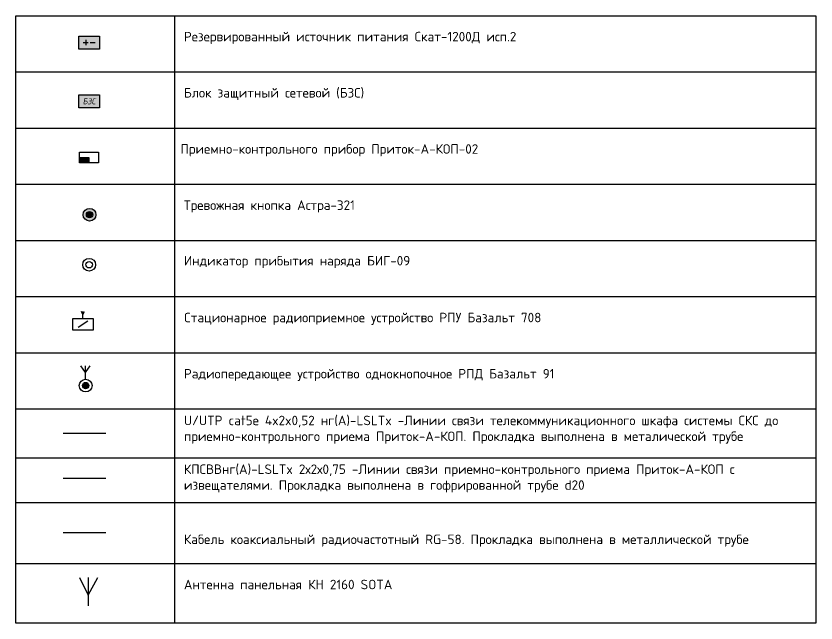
# Model space of a CAD drawing. Header units: millimetres. Extents: x 11019 to 672023, y -45952 to 891139.
# Drawn here: x 67802 to 86302, y 3227 to 17272 of the extents above; entities that cross this region are included whole.
import ezdxf
from ezdxf.enums import TextEntityAlignment as Align

# ---------------------------------------------------------------- set-up
doc = ezdxf.new("R2010")
doc.units = ezdxf.units.MM
for name, color, linetype in [('ODG - кабельные линии - СКУД замки магистраль', 5, 'Continuous'), ('ODG - ПС', 1, 'Continuous'), ('ODG - Текст', 7, 'Continuous')]:
    doc.layers.add(name, color=color, linetype=linetype)
doc.layers.add('ODG - СОТС', color=7, linetype='Continuous', true_color=0xff5800)
doc.styles.add('KOSTY_STYLE', font='isocpeur.ttf')
doc.styles.add('OlympDesign', font='isocpeur.ttf', dxfattribs={"width": 0.8, "oblique": 10, "height": 250})

# ---------------------------------------------------------------- blocks, each defined once
blk = doc.blocks.new('*U22')
at = {"layer": 'ODG - ПС', "lineweight": 30}
h = blk.add_hatch(color=7, dxfattribs=at)
h.dxf.hatch_style = 1
h.set_gradient(color1=(255, 255, 255), one_color=1, tint=1)
h.paths.add_polyline_path([(-240, -150), (240, -150), (240, 150), (-240, 150)])
for p, q in [((-140, 0), (-20, 0)), ((-80, 60), (-80, -60)), ((20, 0), (140, 0))]:
    blk.add_line(p, q, dxfattribs=at)
blk.add_lwpolyline([(-240, 150), (240, 150), (240, -150), (-240, -150)], close=True, dxfattribs=at)
blk = doc.blocks.new('*U21')
at = {"layer": 'ODG - ПС', "lineweight": 30}
h = blk.add_hatch(color=7, dxfattribs=at)
h.dxf.hatch_style = 1
h.set_gradient(color1=(255, 255, 255), one_color=1, tint=1)
h.paths.add_polyline_path([(-240, -150), (240, -150), (240, 150), (-240, 150)])
blk.add_lwpolyline([(-240, 150), (240, 150), (240, -150), (-240, -150)], close=True, dxfattribs=at)
at = {"color": 3, "ltscale": 20, "insert": (0, 0), "char_height": 140.6, "attachment_point": 5, "style": 'OlympDesign'}
blk.add_mtext_dynamic_manual_height_columns('{\\C1;БЗС}', width=140.62, gutter_width=12.5, heights=[0], dxfattribs=at)
blk = doc.blocks.new('A$C4BEF081A')
at = {"color": 3}
for points in [[(-17, -35), (-50, 35)], [(-17, -128), (-17, 35)], [(-17, -35), (17, 35)], [(94, -190), (-128, -338)]]:
    blk.add_lwpolyline(points, dxfattribs=at)
blk.add_lwpolyline([(-254, -128), (220, -128), (220, -400), (-254, -400)], close=True, dxfattribs=at)
blk = doc.blocks.new('A$Cfe3f4523')
h = blk.add_hatch(color=255)
h.dxf.hatch_style = 1
edge = h.paths.add_edge_path()
edge.add_arc((50, 54), 73.8, 0, 360)
for points in [[(50, 356), (-57, 510)], [(50, 202), (50, 510)], [(50, 356), (157, 510)]]:
    blk.add_lwpolyline(points)
at = {"layer": 'ODG - СОТС', "color": 7, "lineweight": 30}
for radius in [148, 73.8]:
    blk.add_circle((50, 54), radius, dxfattribs=at)
blk = doc.blocks.new('*U39')
at = {"layer": 'ODG - ПС'}
h = blk.add_hatch(color=20, dxfattribs=at)
h.dxf.hatch_style = 1
h.set_gradient(color1=(255, 88, 0), color2=(255, 96, 10), one_color=1, tint=0.52, name='CYLINDER')
h.paths.add_polyline_path([(75, 0, 1), (-75, 0, 1)])
at = {"layer": 'ODG - СОТС', "lineweight": 30}
h = blk.add_hatch(color=7, dxfattribs=at)
h.dxf.hatch_style = 1
h.set_gradient(color1=(255, 255, 255), one_color=1, tint=1, name='INVCYLINDER')
h.paths.add_polyline_path([(-150, 0, 1), (150, 0, 1)])
h.paths.add_polyline_path([(75, 0, -1), (-75, 0, -1)], flags=16)
for radius in [150, 75]:
    blk.add_circle((0, 0), radius, dxfattribs=at)
at = {"layer": 'ODG - Текст', "style": 'OlympDesign', "oblique": 15, "width": 0.8}
blk.add_attdef('НОМЕР', text='', height=250, dxfattribs=at).set_placement((0, 325), align=Align.MIDDLE_CENTER)

msp = doc.modelspace()

# ---------------------------------------------------------------- hatches: boundary and pattern name
h = msp.add_hatch(color=3)
h.dxf.hatch_style = 1
h.paths.add_polyline_path([(69271, 14001), (69490, 14001), (69490, 13878), (69271, 13878)])

# ---------------------------------------------------------------- linework, layer by layer
at = {"color": 3}
for points in [[(69271, 14125), (69709, 14125), (69709, 13878), (69271, 13878)], [(69271, 14001), (69490, 14001), (69490, 13878), (69271, 13878)]]:
    msp.add_lwpolyline(points, close=True, dxfattribs=at)
at = {"lineweight": 30}
for points in [[(69269, 4282), (69472, 3869), (69693, 4282)], [(69472, 4282), (69472, 3621)]]:
    msp.add_lwpolyline(points, dxfattribs=at)
at = {"layer": 'ODG - кабельные линии - СКУД замки магистраль', "color": 5, "lineweight": 30}
msp.add_line((68896, 7622), (69879, 7622), dxfattribs=at)
at = {"layer": 'ODG - кабельные линии - СКУД замки магистраль', "color": 3, "lineweight": 30}
msp.add_line((68896, 6580), (69879, 6580), dxfattribs=at)
at = {"layer": 'ODG - кабельные линии - СКУД замки магистраль', "color": 4, "lineweight": 30}
msp.add_line((68896, 5324), (69879, 5324), dxfattribs=at)
at = {"layer": 'ODG - СОТС', "color": 3, "lineweight": 30}
for radius in [148, 73.8]:
    msp.add_circle((69494, 11517), radius, dxfattribs=at)
at = {"layer": 'ODG - Текст'}
for points in [[(86302, 17272), (86302, 3227), (67802, 3227), (67802, 17272)], [(67802, 17272), (86302, 17272)], [(71465, 17272), (71465, 3227)], [(86302, 15972), (67802, 15972)], [(86302, 14672), (67802, 14672)], [(86302, 13372), (67802, 13372)], [(86302, 12072), (67802, 12072)], [(86302, 10772), (67802, 10772)], [(86302, 9472), (67802, 9472)], [(86302, 8172), (67802, 8172)], [(86302, 7039), (67802, 7039)], [(86302, 6007), (67802, 6007)], [(86302, 4595), (67802, 4595)]]:
    msp.add_lwpolyline(points, dxfattribs=at)

# ---------------------------------------------------------------- block references
at = {"color": 5, "lineweight": 30, "xscale": 0.9842519685039369, "yscale": 0.9842519685039369, "zscale": 0.9842519685039369, "rotation": 180}
msp.add_blockref('*U39', (69503, 12674), dxfattribs=at)
at = {"color": 3}
msp.add_blockref('A$C4BEF081A', (69367, 10403), dxfattribs=at)
msp.add_blockref('A$Cfe3f4523', (69362, 8667))
at = {"layer": 'ODG - ПС'}
for name, p in [('*U22', (69494, 16657)), ('*U21', (69494, 15299))]:
    msp.add_blockref(name, p, dxfattribs=at)

# ---------------------------------------------------------------- texts
at = {"insert": (71465, 14672), "char_height": 220, "width": 16825.83, "attachment_point": 1, "style": 'KOSTY_STYLE'}
msp.add_mtext('\\P Приемно-контрольного прибор Приток-А-КОП-02', dxfattribs=at)
at = {"layer": 'ODG - Текст', "char_height": 220, "width": 14837.31, "attachment_point": 1, "style": 'KOSTY_STYLE'}
for s, insert in [('\\pxt27;\\P\\pl1,tz;Резервированный источник питания Скат-1200Д исп.2', (71465, 17272)), ('\\P\\pxl1;Блок защитный сетевой (БЗС) ', (71465, 15972)), ('\\P\\pxl1;Тревожная кнопка Астра-321 ', (71465, 13372)), ('\\P\\pxl1;Индикатор прибытия наряда БИГ-09', (71465, 12086)), ('\\P\\pxl1;Cтационарное радиоприемное устройство РПУ Базальт 708', (71465, 10772)), ('\\pxl1;\\PРадиопередающее устройство однокнопочное РПД Базальт 91', (71465, 9472)), ('\\pxl1;U/UTP cat5е 4x2x0,52 нг(А)-LSLTx -Линии связи телекоммуникационного шкафа системы СКС до приемно-контрольного приема Приток-А-КОП. Прокладка выполнена в металической трубе', (71465, 8024)), ('\\pxl1;КПСВВнг(А)-LSLTx 2х2х0,75 -Линии связи приемно-контрольного приема Приток-А-КОП с извещателями. Прокладка выполнена в гофрированной трубе d20', (71465, 6896)), ('\\P\\P\\pxl1;Кабель коаксиальный радиочастотный RG-58. Прокладка выполнена в металлической трубе', (71465, 6007)), ('\\P\\pxl1;Антенна панельная{\\C8;\\c7368301;\\~}КН 2160 SOTA', (71465, 4595))]:
    msp.add_mtext(s, dxfattribs=dict(at, insert=insert))

doc.saveas('drawing.dxf')
